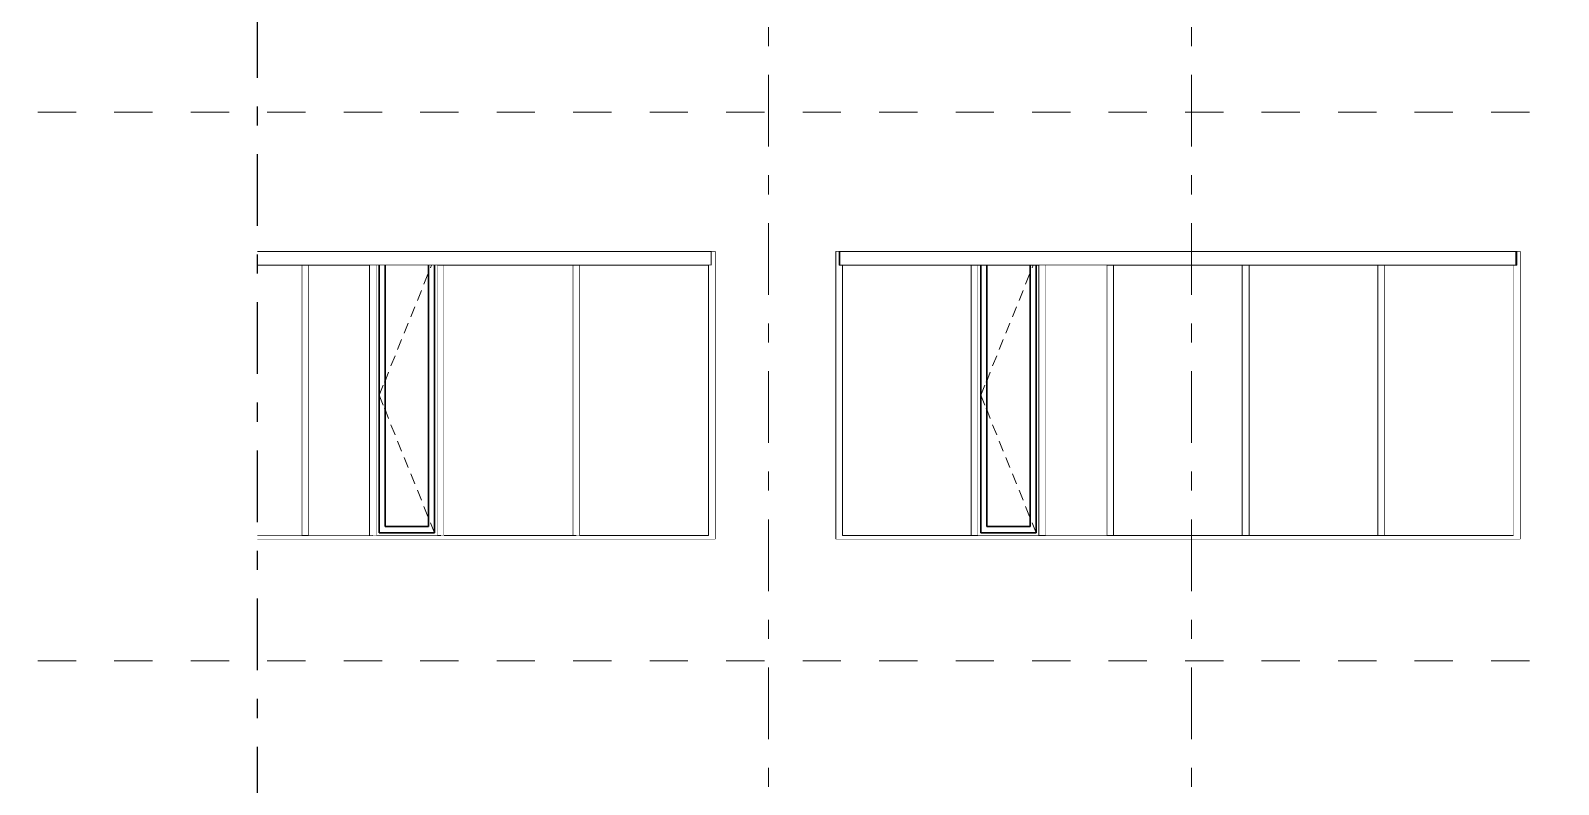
# Model space of a CAD drawing. Header units: millimetres. Extents: x -48147 to 1422273, y -494195 to 18123.
# Drawn here: x 1405204 to 1416479, y -486058 to -480493 of the extents above; entities that cross this region are included whole.
import ezdxf
from ezdxf.enums import TextEntityAlignment as Align

# ---------------------------------------------------------------- set-up
doc = ezdxf.new("R2010")
doc.units = ezdxf.units.MM
doc.header["$MEASUREMENT"] = 0
for name, pattern in [('Dashed', [2822.222233, 1411.111116, -1411.111116]), ('Double Dashed', [1093.611073, 529.166651, -211.666656, 141.111112, -211.666656]), ('Wipeout_Contour', [1000, 0, -1000])]:
    doc.linetypes.add(name, pattern=pattern)
for name, color, linetype, lineweight, true_color in [('0_Pen_No__105', 7, 'Continuous', 15, 0xa6a6a6), ('A-25-M_Wall_Ext_Pen_No__107', 7, 'Continuous', 15, 0xa6a6a6), ('New_A-15-MG_Structural_Grid_Phase_2_Pen_No__222', 7, 'Continuous', 13, 0x65af33), ('New_A-25-M_Curtain_Wall_Pen_No__23', 7, 'Continuous', 30, 0x2a2a2a), ('New_A-25-M_Curtain_Wall_Pen_No__43', 7, 'Continuous', 30, 0x444444)]:
    doc.layers.add(name, color=color, linetype=linetype, lineweight=lineweight, true_color=true_color)
for name, color, linetype in [('A-25-M_Wall_Ext', 7, 'Continuous'), ('A-95-P_Drawing', 7, 'Continuous'), ('New_A-15-MG_Structural_Grid_Phase_2', 7, 'Continuous'), ('New_A-20-M_Ceiling', 7, 'Continuous'), ('New_A-25-M_Curtain_Wall', 7, 'Continuous'), ('New_ArchiCAD Doors', 7, 'Continuous')]:
    doc.layers.add(name, color=color, linetype=linetype)
for name, color, linetype, lineweight in [('A-25-M_Wall_Ext_Pen_No__1', 7, 'Continuous', 13), ('A-25-M_Wall_Ext_Pen_No__87', 8, 'Continuous', 20), ('A-95-P_Drawing_Pen_No__194', 7, 'Continuous', 25), ('New_A-20-M_Ceiling_Pen_No__89', 8, 'Continuous', 20), ('New_A-25-M_Curtain_Wall_Pen_No__2', 8, 'Continuous', 15), ('New_A-25-M_Curtain_Wall_Pen_No__3', 7, 'Continuous', 18), ('New_A-25-M_Curtain_Wall_Pen_No__87', 8, 'Continuous', 20), ('New_ArchiCAD Doors_Pen_No__87', 8, 'Continuous', 20)]:
    doc.layers.add(name, color=color, linetype=linetype, lineweight=lineweight)
doc.styles.add('GENERATED_STYLE_2', font='')
doc.styles.get('GENERATED_STYLE_2').set_extended_font_data('Swis721 BT')
pattern_1 = [(60, (1383917.507, -489195.03), (-43.30127, 25), []), (120, (1383917.507, -489195.03), (43.30127, 25), [])]

# ---------------------------------------------------------------- blocks, each defined once
blk = doc.blocks.new('Section Elem_12_2', base_point=(1383918, -489195))
at = {"layer": 'New_ArchiCAD Doors_Pen_No__87', "linetype": 'Continuous'}
for p, q in [((1411146, -482125), (1411146, -484245)), ((1411171, -482125), (1411146, -482125)), ((1416196, -482125), (1416171, -482125)), ((1416196, -484245), (1416196, -482125)), ((1411146, -484245), (1416196, -484245))]:
    blk.add_line(p, q, dxfattribs=at)
blk = doc.blocks.new('Section Elem_13_2', base_point=(1383918, -489195))
at = {"layer": 'New_ArchiCAD Doors_Pen_No__87', "linetype": 'Continuous'}
for p, q in [((1410231, -482125), (1410256, -482125)), ((1410256, -482125), (1410256, -484245)), ((1410256, -484245), (1405332, -484245))]:
    blk.add_line(p, q, dxfattribs=at)
blk = doc.blocks.new('Section Elem_97_2', base_point=(1383918, -489195))
at = {"color": 254, "linetype": 'Wipeout_Contour', "lineweight": 0, "ltscale": 5953800.338215947}
blk.add_wipeout([(1407231, -484245), (1407731, -484245), (1407731, -484220), (1407231, -484220)], dxfattribs=at).dxf.layer = 'New_A-25-M_Curtain_Wall'
at = {"layer": 'New_A-25-M_Curtain_Wall_Pen_No__87', "linetype": 'Continuous'}
blk.add_line((1407731, -484220), (1407256, -484220), dxfattribs=at)
blk = doc.blocks.new('Section Elem_98_2', base_point=(1383918, -489195))
at = {"color": 254, "linetype": 'Wipeout_Contour', "lineweight": 0, "ltscale": 5979697.267206069}
blk.add_wipeout([(1414196, -484220), (1415146, -484220), (1415146, -482225), (1414196, -482225)], dxfattribs=at).dxf.layer = 'New_A-25-M_Curtain_Wall'
blk = doc.blocks.new('Section Elem_99_2', base_point=(1383918, -489195))
at = {"color": 254, "linetype": 'Wipeout_Contour', "lineweight": 0, "ltscale": 5968342.734409866}
blk.add_wipeout([(1412146, -482225), (1411196, -482225), (1411196, -484220), (1412146, -484220)], dxfattribs=at).dxf.layer = 'New_A-25-M_Curtain_Wall'
blk = doc.blocks.new('Section Elem_100_2', base_point=(1383918, -489195))
at = {"color": 254, "linetype": 'Wipeout_Contour', "lineweight": 0, "ltscale": 5975912.142669595}
blk.add_wipeout([(1413196, -484220), (1414146, -484220), (1414146, -482225), (1413196, -482225)], dxfattribs=at).dxf.layer = 'New_A-25-M_Curtain_Wall'
blk = doc.blocks.new('Section Elem_101_2', base_point=(1383918, -489195))
at = {"color": 254, "linetype": 'Wipeout_Contour', "lineweight": 0, "ltscale": 5981003.198814439}
blk.add_wipeout([(1414171, -484220), (1414171, -484245), (1415171, -484245), (1415171, -484220)], dxfattribs=at).dxf.layer = 'New_A-25-M_Curtain_Wall'
at = {"layer": 'New_A-25-M_Curtain_Wall_Pen_No__87', "linetype": 'Continuous'}
blk.add_line((1415146, -484220), (1414196, -484220), dxfattribs=at)
blk = doc.blocks.new('Section Elem_102_2', base_point=(1383918, -489195))
at = {"color": 254, "linetype": 'Wipeout_Contour', "lineweight": 0, "ltscale": 11970053.43402442}
blk.add_wipeout([(1416166, -482225), (1416146, -482225), (1416146, -484220), (1416171, -484245), (1416196, -484245), (1416196, -482125), (1416171, -482125), (1416171, -482225)], dxfattribs=at).dxf.layer = 'New_A-25-M_Curtain_Wall'
at = {"layer": 'New_A-25-M_Curtain_Wall_Pen_No__87', "linetype": 'Continuous'}
blk.add_line((1416146, -484220), (1416146, -482225), dxfattribs=at)
blk = doc.blocks.new('Section Elem_103_2', base_point=(1383918, -489195))
at = {"color": 254, "linetype": 'Wipeout_Contour', "lineweight": 0, "ltscale": 5970234.949461745}
blk.add_wipeout([(1412146, -484220), (1412196, -484220), (1412196, -482225), (1412146, -482225)], dxfattribs=at).dxf.layer = 'New_A-25-M_Curtain_Wall'
at = {"layer": 'New_A-25-M_Curtain_Wall_Pen_No__87', "linetype": 'Continuous'}
for p, q in [((1412146, -484220), (1412146, -482225)), ((1412196, -484220), (1412196, -482225))]:
    blk.add_line(p, q, dxfattribs=at)
blk = doc.blocks.new('Section Elem_104_2', base_point=(1383918, -489195))
at = {"color": 254, "linetype": 'Wipeout_Contour', "lineweight": 0, "ltscale": 5972488.898901731}
blk.add_wipeout([(1412171, -484220), (1412171, -484245), (1412671, -484245), (1412671, -484220)], dxfattribs=at).dxf.layer = 'New_A-25-M_Curtain_Wall'
at = {"layer": 'New_A-25-M_Curtain_Wall_Pen_No__87', "linetype": 'Continuous'}
blk.add_line((1412646, -484220), (1412171, -484220), dxfattribs=at)
blk = doc.blocks.new('Section Elem_105_2', base_point=(1383918, -489195))
at = {"color": 254, "linetype": 'Wipeout_Contour', "lineweight": 0, "ltscale": 5974019.653769682}
blk.add_wipeout([(1413146, -484220), (1413196, -484220), (1413196, -482225), (1413146, -482225)], dxfattribs=at).dxf.layer = 'New_A-25-M_Curtain_Wall'
at = {"layer": 'New_A-25-M_Curtain_Wall_Pen_No__87', "linetype": 'Continuous'}
for p, q in [((1413146, -484220), (1413146, -482225)), ((1413196, -484220), (1413196, -482225))]:
    blk.add_line(p, q, dxfattribs=at)
blk = doc.blocks.new('Section Elem_106_2', base_point=(1383918, -489195))
at = {"color": 254, "linetype": 'Wipeout_Contour', "lineweight": 0, "ltscale": 5977804.638309361}
blk.add_wipeout([(1414146, -484220), (1414196, -484220), (1414196, -482225), (1414146, -482225)], dxfattribs=at).dxf.layer = 'New_A-25-M_Curtain_Wall'
at = {"layer": 'New_A-25-M_Curtain_Wall_Pen_No__87', "linetype": 'Continuous'}
for p, q in [((1414146, -484220), (1414146, -482225)), ((1414196, -484220), (1414196, -482225)), ((1414196, -484220), (1414171, -484220))]:
    blk.add_line(p, q, dxfattribs=at)
blk = doc.blocks.new('Section Elem_107_2', base_point=(1383918, -489195))
at = {"color": 254, "linetype": 'Wipeout_Contour', "lineweight": 0, "ltscale": 11932210.66969835}
blk.add_wipeout([(1411171, -482125), (1411146, -482125), (1411146, -484245), (1411171, -484245), (1411196, -484220), (1411196, -482225), (1411176, -482225), (1411171, -482225)], dxfattribs=at).dxf.layer = 'New_A-25-M_Curtain_Wall'
at = {"layer": 'New_A-25-M_Curtain_Wall_Pen_No__87', "linetype": 'Continuous'}
for p, q in [((1411146, -484245), (1411146, -482125)), ((1411196, -484220), (1411196, -482225))]:
    blk.add_line(p, q, dxfattribs=at)
blk = doc.blocks.new('Section Elem_108_2', base_point=(1383918, -489195))
at = {"color": 254, "linetype": 'Wipeout_Contour', "lineweight": 0, "ltscale": 5981589.903115245}
blk.add_wipeout([(1415146, -484220), (1415196, -484220), (1415196, -482225), (1415146, -482225)], dxfattribs=at).dxf.layer = 'New_A-25-M_Curtain_Wall'
at = {"layer": 'New_A-25-M_Curtain_Wall_Pen_No__87', "linetype": 'Continuous'}
for p, q in [((1415146, -484220), (1415146, -482225)), ((1415196, -484220), (1415196, -482225)), ((1415171, -484220), (1415146, -484220))]:
    blk.add_line(p, q, dxfattribs=at)
blk = doc.blocks.new('Section Elem_109_2', base_point=(1383918, -489195))
at = {"color": 254, "linetype": 'Wipeout_Contour', "lineweight": 0, "ltscale": 5977218.9014852}
blk.add_wipeout([(1413171, -484220), (1413171, -484245), (1414171, -484245), (1414171, -484220)], dxfattribs=at).dxf.layer = 'New_A-25-M_Curtain_Wall'
at = {"layer": 'New_A-25-M_Curtain_Wall_Pen_No__87', "linetype": 'Continuous'}
blk.add_line((1414171, -484220), (1413171, -484220), dxfattribs=at)
blk = doc.blocks.new('Section Elem_110_2', base_point=(1383918, -489195))
at = {"color": 254, "linetype": 'Wipeout_Contour', "lineweight": 0, "ltscale": 5951542.630632914}
blk.add_wipeout([(1407206, -484220), (1407256, -484220), (1407256, -482225), (1407206, -482225)], dxfattribs=at).dxf.layer = 'New_A-25-M_Curtain_Wall'
at = {"layer": 'New_A-25-M_Curtain_Wall_Pen_No__87', "linetype": 'Continuous'}
for p, q in [((1407206, -484220), (1407206, -482225)), ((1407256, -484220), (1407256, -482225)), ((1407256, -484220), (1407231, -484220))]:
    blk.add_line(p, q, dxfattribs=at)
blk = doc.blocks.new('Section Elem_111_2', base_point=(1383918, -489195))
at = {"color": 254, "linetype": 'Wipeout_Contour', "lineweight": 0, "ltscale": 5947759.602654763}
blk.add_wipeout([(1406206, -484220), (1406256, -484220), (1406256, -482225), (1406206, -482225)], dxfattribs=at).dxf.layer = 'New_A-25-M_Curtain_Wall'
at = {"layer": 'New_A-25-M_Curtain_Wall_Pen_No__87', "linetype": 'Continuous'}
for p, q in [((1406206, -484220), (1406206, -482225)), ((1406256, -484220), (1406256, -482225)), ((1406256, -484220), (1406231, -484220))]:
    blk.add_line(p, q, dxfattribs=at)
blk = doc.blocks.new('Section Elem_112_2', base_point=(1383918, -489195))
at = {"color": 254, "linetype": 'Wipeout_Contour', "lineweight": 0, "ltscale": 5952488.438992241}
blk.add_wipeout([(1407706, -482225), (1407256, -482225), (1407256, -484220), (1407706, -484220)], dxfattribs=at).dxf.layer = 'New_A-25-M_Curtain_Wall'
blk = doc.blocks.new('Section Elem_113_2', base_point=(1383918, -489195))
at = {"color": 254, "linetype": 'Wipeout_Contour', "lineweight": 0, "ltscale": 5955325.941890861}
blk.add_wipeout([(1408206, -484220), (1408256, -484220), (1408256, -482225), (1408206, -482225)], dxfattribs=at).dxf.layer = 'New_A-25-M_Curtain_Wall'
at = {"layer": 'New_A-25-M_Curtain_Wall_Pen_No__87', "linetype": 'Continuous'}
for p, q in [((1408206, -484220), (1408206, -482225)), ((1408256, -484220), (1408256, -482225)), ((1408256, -484220), (1408231, -484220))]:
    blk.add_line(p, q, dxfattribs=at)
blk = doc.blocks.new('Section Elem_114_2', base_point=(1383918, -489195))
at = {"color": 254, "linetype": 'Wipeout_Contour', "lineweight": 0, "ltscale": 5983482.671406139}
blk.add_wipeout([(1415196, -482225), (1415196, -484220), (1416146, -484220), (1416146, -482225)], dxfattribs=at).dxf.layer = 'New_A-25-M_Curtain_Wall'
blk = doc.blocks.new('Section Elem_115_2', base_point=(1383918, -489195))
at = {"color": 254, "linetype": 'Wipeout_Contour', "lineweight": 0, "ltscale": 5959109.536169808}
blk.add_wipeout([(1409206, -484220), (1409256, -484220), (1409256, -482225), (1409206, -482225)], dxfattribs=at).dxf.layer = 'New_A-25-M_Curtain_Wall'
at = {"layer": 'New_A-25-M_Curtain_Wall_Pen_No__87', "linetype": 'Continuous'}
for p, q in [((1409206, -484220), (1409206, -482225)), ((1409256, -484220), (1409256, -482225)), ((1409256, -484220), (1409231, -484220))]:
    blk.add_line(p, q, dxfattribs=at)
blk = doc.blocks.new('Section Elem_116_2', base_point=(1383918, -489195))
at = {"color": 254, "linetype": 'Wipeout_Contour', "lineweight": 0, "ltscale": 5946428.068717008}
blk.add_wipeout([(1405332, -484245), (1405731, -484245), (1405731, -484220), (1405332, -484220)], dxfattribs=at).dxf.layer = 'New_A-25-M_Curtain_Wall'
at = {"layer": 'New_A-25-M_Curtain_Wall_Pen_No__87', "linetype": 'Continuous'}
blk.add_line((1405731, -484220), (1405332, -484220), dxfattribs=at)
blk = doc.blocks.new('Section Elem_117_2', base_point=(1383918, -489195))
at = {"color": 254, "linetype": 'Wipeout_Contour', "lineweight": 0, "ltscale": 5945067.260246829}
blk.add_wipeout([(1405706, -482225), (1405332, -482225), (1405332, -484220), (1405706, -484220)], dxfattribs=at).dxf.layer = 'New_A-25-M_Curtain_Wall'
blk = doc.blocks.new('Section Elem_118_2', base_point=(1383918, -489195))
at = {"color": 254, "linetype": 'Wipeout_Contour', "lineweight": 0, "ltscale": 5957217.735729491}
blk.add_wipeout([(1408256, -484220), (1409206, -484220), (1409206, -482225), (1408256, -482225)], dxfattribs=at).dxf.layer = 'New_A-25-M_Curtain_Wall'
blk = doc.blocks.new('Section Elem_119_2', base_point=(1383918, -489195))
at = {"color": 254, "linetype": 'Wipeout_Contour', "lineweight": 0, "ltscale": 5950963.640295016}
blk.add_wipeout([(1406231, -484245), (1407231, -484245), (1407231, -484220), (1406231, -484220)], dxfattribs=at).dxf.layer = 'New_A-25-M_Curtain_Wall'
at = {"layer": 'New_A-25-M_Curtain_Wall_Pen_No__87', "linetype": 'Continuous'}
blk.add_line((1407231, -484220), (1406256, -484220), dxfattribs=at)
blk = doc.blocks.new('Section Elem_120_2', base_point=(1383918, -489195))
at = {"color": 254, "linetype": 'Wipeout_Contour', "lineweight": 0, "ltscale": 5949651.113293534}
blk.add_wipeout([(1406256, -484220), (1407206, -484220), (1407206, -482225), (1406256, -482225)], dxfattribs=at).dxf.layer = 'New_A-25-M_Curtain_Wall'
blk = doc.blocks.new('Section Elem_121_2', base_point=(1383918, -489195))
at = {"color": 254, "linetype": 'Wipeout_Contour', "lineweight": 0, "ltscale": 5971988.313604167}
blk.add_wipeout([(1412626, -484200), (1412646, -484220), (1412646, -482225), (1412626, -482225)], dxfattribs=at).dxf.layer = 'New_A-25-M_Curtain_Wall'
at = {"color": 254, "linetype": 'Wipeout_Contour', "lineweight": 0, "ltscale": 5972459.709063062}
blk.add_wipeout([(1412196, -484220), (1412646, -484220), (1412626, -484200), (1412216, -484200)], dxfattribs=at).dxf.layer = 'New_A-25-M_Curtain_Wall'
at = {"color": 254, "linetype": 'Wipeout_Contour', "lineweight": 0, "ltscale": 5970360.91929745}
blk.add_wipeout([(1412196, -484220), (1412216, -484200), (1412216, -482225), (1412196, -482225)], dxfattribs=at).dxf.layer = 'New_A-25-M_Curtain_Wall'
at = {"color": 254, "linetype": 'Wipeout_Contour', "lineweight": 0, "ltscale": 5971844.231013286}
blk.add_wipeout([(1412581, -484155), (1412626, -484200), (1412626, -482225), (1412581, -482225)], dxfattribs=at).dxf.layer = 'New_A-25-M_Curtain_Wall'
at = {"color": 254, "linetype": 'Wipeout_Contour', "lineweight": 0, "ltscale": 5970462.833584903}
blk.add_wipeout([(1412216, -484200), (1412261, -484155), (1412261, -482225), (1412216, -482225)], dxfattribs=at).dxf.layer = 'New_A-25-M_Curtain_Wall'
at = {"color": 254, "linetype": 'Wipeout_Contour', "lineweight": 0, "ltscale": 5972417.550664842}
blk.add_wipeout([(1412216, -484200), (1412626, -484200), (1412581, -484155), (1412261, -484155)], dxfattribs=at).dxf.layer = 'New_A-25-M_Curtain_Wall'
at = {"color": 254, "linetype": 'Wipeout_Contour', "lineweight": 0, "ltscale": 5971138.946147346}
blk.add_wipeout([(1412261, -484155), (1412581, -484155), (1412581, -482225), (1412261, -482225)], dxfattribs=at).dxf.layer = 'New_A-25-M_Curtain_Wall'
at = {"layer": 'New_A-25-M_Curtain_Wall_Pen_No__23', "linetype": 'Continuous'}
for p, q in [((1412216, -484200), (1412216, -482225)), ((1412261, -482225), (1412261, -484155)), ((1412581, -484155), (1412581, -482225)), ((1412626, -482225), (1412626, -484200)), ((1412626, -484200), (1412216, -484200)), ((1412261, -484155), (1412581, -484155))]:
    blk.add_line(p, q, dxfattribs=at)
at = {"layer": 'New_A-25-M_Curtain_Wall_Pen_No__3', "linetype": 'Continuous'}
for p, q in [((1412604, -482225), (1412596, -482244)), ((1412577, -482291), (1412547, -482365)), ((1412529, -482411), (1412499, -482485)), ((1412480, -482532), (1412450, -482606)), ((1412431, -482652), (1412401, -482726)), ((1412382, -482773), (1412352, -482847)), ((1412334, -482893), (1412304, -482967)), ((1412285, -483014), (1412255, -483088)), ((1412246, -483111), (1412216, -483185)), ((1412246, -483259), (1412216, -483185)), ((1412285, -483356), (1412255, -483282)), ((1412334, -483477), (1412304, -483403)), ((1412382, -483597), (1412352, -483523)), ((1412431, -483718), (1412401, -483644)), ((1412480, -483838), (1412450, -483764)), ((1412529, -483959), (1412499, -483885)), ((1412577, -484079), (1412547, -484005)), ((1412626, -484200), (1412596, -484126))]:
    blk.add_line(p, q, dxfattribs=at)
blk = doc.blocks.new('Section Elem_133_2', base_point=(1383918, -489195))
at = {"color": 254, "linetype": 'Wipeout_Contour', "lineweight": 0, "ltscale": 5961001.471316055}
blk.add_wipeout([(1409256, -484220), (1410206, -484220), (1410206, -482225), (1409256, -482225)], dxfattribs=at).dxf.layer = 'New_A-25-M_Curtain_Wall'
blk = doc.blocks.new('Section Elem_134_2', base_point=(1383918, -489195))
at = {"color": 254, "linetype": 'Wipeout_Contour', "lineweight": 0, "ltscale": 5962287.877589097}
blk.add_wipeout([(1409231, -484245), (1410231, -484245), (1410206, -484220), (1409231, -484220)], dxfattribs=at).dxf.layer = 'New_A-25-M_Curtain_Wall'
at = {"layer": 'New_A-25-M_Curtain_Wall_Pen_No__87', "linetype": 'Continuous'}
blk.add_line((1410206, -484220), (1409256, -484220), dxfattribs=at)
blk = doc.blocks.new('Section Elem_149_2', base_point=(1383918, -489195))
at = {"color": 254, "linetype": 'Wipeout_Contour', "lineweight": 0, "ltscale": 5958528.595536734}
blk.add_wipeout([(1408231, -484245), (1409231, -484245), (1409231, -484220), (1408231, -484220)], dxfattribs=at).dxf.layer = 'New_A-25-M_Curtain_Wall'
at = {"layer": 'New_A-25-M_Curtain_Wall_Pen_No__87', "linetype": 'Continuous'}
blk.add_line((1409231, -484220), (1408256, -484220), dxfattribs=at)
blk = doc.blocks.new('Section Elem_150_2', base_point=(1383918, -489195))
at = {"color": 254, "linetype": 'Wipeout_Contour', "lineweight": 0, "ltscale": 5984764.145301433}
blk.add_wipeout([(1415171, -484220), (1415171, -484245), (1416171, -484245), (1416146, -484220)], dxfattribs=at).dxf.layer = 'New_A-25-M_Curtain_Wall'
at = {"layer": 'New_A-25-M_Curtain_Wall_Pen_No__87', "linetype": 'Continuous'}
blk.add_line((1416146, -484220), (1415171, -484220), dxfattribs=at)
blk = doc.blocks.new('Section Elem_151_2', base_point=(1383918, -489195))
at = {"color": 254, "linetype": 'Wipeout_Contour', "lineweight": 0, "ltscale": 5965102.722372279}
blk.add_wipeout([(1411176, -482225), (1411176, -482125), (1411171, -482125), (1411171, -482225)], dxfattribs=at).dxf.layer = 'New_A-25-M_Curtain_Wall'
at = {"color": 254, "linetype": 'Wipeout_Contour', "lineweight": 0, "ltscale": 5984013.005226262}
blk.add_wipeout([(1416171, -482225), (1416171, -482125), (1416166, -482125), (1416166, -482225)], dxfattribs=at).dxf.layer = 'New_A-25-M_Curtain_Wall'
at = {"color": 254, "linetype": 'Wipeout_Contour', "lineweight": 0, "ltscale": 5974557.863076463}
blk.add_wipeout([(1411176, -482225), (1416166, -482225), (1416166, -482125), (1411176, -482125)], dxfattribs=at).dxf.layer = 'New_A-25-M_Curtain_Wall'
at = {"layer": 'New_A-25-M_Curtain_Wall_Pen_No__2', "linetype": 'Continuous'}
for p, q in [((1411171, -482225), (1411171, -482125)), ((1411176, -482125), (1411171, -482125)), ((1411176, -482225), (1411171, -482225)), ((1411176, -482125), (1416166, -482125)), ((1411176, -482125), (1411176, -482225)), ((1411176, -482225), (1416166, -482225)), ((1416166, -482225), (1416166, -482125)), ((1416171, -482125), (1416166, -482125)), ((1416171, -482225), (1416166, -482225)), ((1416171, -482225), (1416171, -482125))]:
    blk.add_line(p, q, dxfattribs=at)
blk = doc.blocks.new('Section Elem_169_2', base_point=(1383918, -489195))
at = {"color": 254, "linetype": 'Wipeout_Contour', "lineweight": 0, "ltscale": 5961526.33367294}
blk.add_wipeout([(1410231, -482225), (1410231, -482125), (1410226, -482125), (1410226, -482225)], dxfattribs=at).dxf.layer = 'New_A-25-M_Curtain_Wall'
at = {"color": 254, "linetype": 'Wipeout_Contour', "lineweight": 0, "ltscale": 5952257.72850907}
blk.add_wipeout([(1405332, -482225), (1410226, -482225), (1410226, -482125), (1405332, -482125)], dxfattribs=at).dxf.layer = 'New_A-25-M_Curtain_Wall'
at = {"layer": 'New_A-25-M_Curtain_Wall_Pen_No__2', "linetype": 'Continuous'}
for p, q in [((1405332, -482125), (1410226, -482125)), ((1405332, -482225), (1410226, -482225)), ((1410226, -482225), (1410226, -482125)), ((1410231, -482125), (1410226, -482125)), ((1410231, -482225), (1410226, -482225)), ((1410231, -482225), (1410231, -482125))]:
    blk.add_line(p, q, dxfattribs=at)
blk = doc.blocks.new('Section Elem_170_2', base_point=(1383918, -489195))
at = {"color": 254, "linetype": 'Wipeout_Contour', "lineweight": 0, "ltscale": 11925086.7049831}
blk.add_wipeout([(1410226, -482225), (1410206, -482225), (1410206, -484220), (1410231, -484245), (1410256, -484245), (1410256, -482125), (1410231, -482125), (1410231, -482225)], dxfattribs=at).dxf.layer = 'New_A-25-M_Curtain_Wall'
at = {"layer": 'New_A-25-M_Curtain_Wall_Pen_No__87', "linetype": 'Continuous'}
blk.add_line((1410206, -484220), (1410206, -482225), dxfattribs=at)
blk = doc.blocks.new('Section Elem_171_2', base_point=(1383918, -489195))
at = {"color": 254, "linetype": 'Wipeout_Contour', "lineweight": 0, "ltscale": 5945868.19545152}
blk.add_wipeout([(1405706, -484220), (1405756, -484220), (1405756, -482225), (1405706, -482225)], dxfattribs=at).dxf.layer = 'New_A-25-M_Curtain_Wall'
at = {"layer": 'New_A-25-M_Curtain_Wall_Pen_No__87', "linetype": 'Continuous'}
for p, q in [((1405706, -484220), (1405706, -482225)), ((1405756, -484220), (1405756, -482225)), ((1405756, -484220), (1405731, -484220))]:
    blk.add_line(p, q, dxfattribs=at)
blk = doc.blocks.new('Section Elem_172_2', base_point=(1383918, -489195))
at = {"color": 254, "linetype": 'Wipeout_Contour', "lineweight": 0, "ltscale": 5948127.04848761}
blk.add_wipeout([(1405731, -484245), (1406231, -484245), (1406231, -484220), (1405731, -484220)], dxfattribs=at).dxf.layer = 'New_A-25-M_Curtain_Wall'
at = {"layer": 'New_A-25-M_Curtain_Wall_Pen_No__87', "linetype": 'Continuous'}
blk.add_line((1406231, -484220), (1405756, -484220), dxfattribs=at)
blk = doc.blocks.new('Section Elem_173_2', base_point=(1383918, -489195))
at = {"color": 254, "linetype": 'Wipeout_Contour', "lineweight": 0, "ltscale": 5947620.675617698}
blk.add_wipeout([(1406186, -484200), (1406206, -484220), (1406206, -482225), (1406186, -482225)], dxfattribs=at).dxf.layer = 'New_A-25-M_Curtain_Wall'
at = {"color": 254, "linetype": 'Wipeout_Contour', "lineweight": 0, "ltscale": 5948097.730796954}
blk.add_wipeout([(1405756, -484220), (1406206, -484220), (1406186, -484200), (1405776, -484200)], dxfattribs=at).dxf.layer = 'New_A-25-M_Curtain_Wall'
at = {"color": 254, "linetype": 'Wipeout_Contour', "lineweight": 0, "ltscale": 5945994.068401546}
blk.add_wipeout([(1405756, -484220), (1405776, -484200), (1405776, -482225), (1405756, -482225)], dxfattribs=at).dxf.layer = 'New_A-25-M_Curtain_Wall'
at = {"color": 254, "linetype": 'Wipeout_Contour', "lineweight": 0, "ltscale": 5947476.567487607}
blk.add_wipeout([(1406141, -484155), (1406186, -484200), (1406186, -482225), (1406141, -482225)], dxfattribs=at).dxf.layer = 'New_A-25-M_Curtain_Wall'
at = {"color": 254, "linetype": 'Wipeout_Contour', "lineweight": 0, "ltscale": 5946095.834065174}
blk.add_wipeout([(1405776, -484200), (1405821, -484155), (1405821, -482225), (1405776, -482225)], dxfattribs=at).dxf.layer = 'New_A-25-M_Curtain_Wall'
at = {"color": 254, "linetype": 'Wipeout_Contour', "lineweight": 0, "ltscale": 5948055.3985611}
blk.add_wipeout([(1405776, -484200), (1406186, -484200), (1406141, -484155), (1405821, -484155)], dxfattribs=at).dxf.layer = 'New_A-25-M_Curtain_Wall'
at = {"color": 254, "linetype": 'Wipeout_Contour', "lineweight": 0, "ltscale": 5946771.551544867}
blk.add_wipeout([(1405821, -482225), (1405821, -484155), (1406141, -484155), (1406141, -482225)], dxfattribs=at).dxf.layer = 'New_A-25-M_Curtain_Wall'
at = {"layer": 'New_A-25-M_Curtain_Wall_Pen_No__3', "linetype": 'Continuous'}
for p, q in [((1406164, -482225), (1406156, -482244)), ((1406137, -482291), (1406107, -482365)), ((1406089, -482411), (1406059, -482485)), ((1406040, -482532), (1406010, -482606)), ((1405991, -482652), (1405961, -482726)), ((1405942, -482773), (1405912, -482847)), ((1405894, -482893), (1405864, -482967)), ((1405845, -483014), (1405815, -483088)), ((1405806, -483111), (1405776, -483185)), ((1405806, -483259), (1405776, -483185)), ((1405845, -483356), (1405815, -483282)), ((1405894, -483477), (1405864, -483403)), ((1405942, -483597), (1405912, -483523)), ((1405991, -483718), (1405961, -483644)), ((1406040, -483838), (1406010, -483764)), ((1406089, -483959), (1406059, -483885)), ((1406137, -484079), (1406107, -484005)), ((1406186, -484200), (1406156, -484126))]:
    blk.add_line(p, q, dxfattribs=at)
at = {"layer": 'New_A-25-M_Curtain_Wall_Pen_No__43', "linetype": 'Continuous'}
for p, q in [((1405776, -484200), (1405776, -482225)), ((1405821, -482225), (1405821, -484155)), ((1406141, -484155), (1406141, -482225)), ((1406186, -482225), (1406186, -484200)), ((1406186, -484200), (1405776, -484200)), ((1405821, -484155), (1406141, -484155))]:
    blk.add_line(p, q, dxfattribs=at)
blk = doc.blocks.new('Section Elem_174_2', base_point=(1383918, -489195))
at = {"color": 254, "linetype": 'Wipeout_Contour', "lineweight": 0, "ltscale": 5953434.25070988}
blk.add_wipeout([(1407706, -484220), (1407756, -484220), (1407756, -482225), (1407706, -482225)], dxfattribs=at).dxf.layer = 'New_A-25-M_Curtain_Wall'
at = {"layer": 'New_A-25-M_Curtain_Wall_Pen_No__87', "linetype": 'Continuous'}
for p, q in [((1407706, -484220), (1407706, -482225)), ((1407756, -484220), (1407756, -482225)), ((1407756, -484220), (1407731, -484220))]:
    blk.add_line(p, q, dxfattribs=at)
blk = doc.blocks.new('Section Elem_175_2', base_point=(1383918, -489195))
at = {"color": 254, "linetype": 'Wipeout_Contour', "lineweight": 0, "ltscale": 5955691.577094156}
blk.add_wipeout([(1407731, -484245), (1408231, -484245), (1408231, -484220), (1407731, -484220)], dxfattribs=at).dxf.layer = 'New_A-25-M_Curtain_Wall'
at = {"layer": 'New_A-25-M_Curtain_Wall_Pen_No__87', "linetype": 'Continuous'}
blk.add_line((1408231, -484220), (1407756, -484220), dxfattribs=at)
blk = doc.blocks.new('Section Elem_176_2', base_point=(1383918, -489195))
at = {"color": 254, "linetype": 'Wipeout_Contour', "lineweight": 0, "ltscale": 5955187.003276367}
blk.add_wipeout([(1408186, -484200), (1408206, -484220), (1408206, -482225), (1408186, -482225)], dxfattribs=at).dxf.layer = 'New_A-25-M_Curtain_Wall'
at = {"color": 254, "linetype": 'Wipeout_Contour', "lineweight": 0, "ltscale": 5955662.296710026}
blk.add_wipeout([(1407756, -484220), (1408206, -484220), (1408186, -484200), (1407776, -484200)], dxfattribs=at).dxf.layer = 'New_A-25-M_Curtain_Wall'
at = {"color": 254, "linetype": 'Wipeout_Contour', "lineweight": 0, "ltscale": 5953560.151846382}
blk.add_wipeout([(1407756, -484220), (1407776, -484200), (1407776, -482225), (1407756, -482225)], dxfattribs=at).dxf.layer = 'New_A-25-M_Curtain_Wall'
at = {"color": 254, "linetype": 'Wipeout_Contour', "lineweight": 0, "ltscale": 5955042.903455012}
blk.add_wipeout([(1408141, -484155), (1408186, -484200), (1408186, -482225), (1408141, -482225)], dxfattribs=at).dxf.layer = 'New_A-25-M_Curtain_Wall'
at = {"color": 254, "linetype": 'Wipeout_Contour', "lineweight": 0, "ltscale": 5953661.96294852}
blk.add_wipeout([(1407776, -484200), (1407821, -484155), (1407821, -482225), (1407776, -482225)], dxfattribs=at).dxf.layer = 'New_A-25-M_Curtain_Wall'
at = {"color": 254, "linetype": 'Wipeout_Contour', "lineweight": 0, "ltscale": 5955620.018245762}
blk.add_wipeout([(1407776, -484200), (1408186, -484200), (1408141, -484155), (1407821, -484155)], dxfattribs=at).dxf.layer = 'New_A-25-M_Curtain_Wall'
at = {"color": 254, "linetype": 'Wipeout_Contour', "lineweight": 0, "ltscale": 5954337.802611701}
blk.add_wipeout([(1407821, -482225), (1407821, -484155), (1408141, -484155), (1408141, -482225)], dxfattribs=at).dxf.layer = 'New_A-25-M_Curtain_Wall'
at = {"layer": 'New_A-25-M_Curtain_Wall_Pen_No__3', "linetype": 'Continuous'}
for p, q in [((1408164, -482225), (1408156, -482244)), ((1408137, -482291), (1408107, -482365)), ((1408089, -482411), (1408059, -482485)), ((1408040, -482532), (1408010, -482606)), ((1407991, -482652), (1407961, -482726)), ((1407942, -482773), (1407912, -482847)), ((1407894, -482893), (1407864, -482967)), ((1407845, -483014), (1407815, -483088)), ((1407806, -483111), (1407776, -483185)), ((1407806, -483259), (1407776, -483185)), ((1407845, -483356), (1407815, -483282)), ((1407894, -483477), (1407864, -483403)), ((1407942, -483597), (1407912, -483523)), ((1407991, -483718), (1407961, -483644)), ((1408040, -483838), (1408010, -483764)), ((1408089, -483959), (1408059, -483885)), ((1408137, -484079), (1408107, -484005)), ((1408186, -484200), (1408156, -484126))]:
    blk.add_line(p, q, dxfattribs=at)
at = {"layer": 'New_A-25-M_Curtain_Wall_Pen_No__43', "linetype": 'Continuous'}
for p, q in [((1407776, -484200), (1407776, -482225)), ((1407821, -482225), (1407821, -484155)), ((1408141, -484155), (1408141, -482225)), ((1408186, -482225), (1408186, -484200)), ((1408186, -484200), (1407776, -484200)), ((1407821, -484155), (1408141, -484155))]:
    blk.add_line(p, q, dxfattribs=at)
blk = doc.blocks.new('Section Elem_177_2', base_point=(1383918, -489195))
at = {"color": 254, "linetype": 'Wipeout_Contour', "lineweight": 0, "ltscale": 5969674.773552139}
blk.add_wipeout([(1411196, -484220), (1411171, -484245), (1412171, -484245), (1412171, -484220)], dxfattribs=at).dxf.layer = 'New_A-25-M_Curtain_Wall'
at = {"layer": 'New_A-25-M_Curtain_Wall_Pen_No__87', "linetype": 'Continuous'}
blk.add_line((1412171, -484220), (1411196, -484220), dxfattribs=at)
blk = doc.blocks.new('Section Elem_261_2', base_point=(1383918, -489195))
at = {"color": 254, "linetype": 'Wipeout_Contour', "lineweight": 0, "ltscale": 5972127.266465484}
blk.add_wipeout([(1412646, -484220), (1412696, -484220), (1412696, -482225), (1412646, -482225)], dxfattribs=at).dxf.layer = 'New_A-25-M_Curtain_Wall'
at = {"layer": 'New_A-25-M_Curtain_Wall_Pen_No__87', "linetype": 'Continuous'}
for p, q in [((1412646, -482225), (1412646, -484220)), ((1412696, -482225), (1412696, -484220)), ((1412646, -484220), (1412671, -484220))]:
    blk.add_line(p, q, dxfattribs=at)
blk = doc.blocks.new('Section Elem_262_2', base_point=(1383918, -489195))
at = {"color": 254, "linetype": 'Wipeout_Contour', "lineweight": 0, "ltscale": 5974380.836679541}
blk.add_wipeout([(1412671, -484220), (1412671, -484245), (1413171, -484245), (1413171, -484220)], dxfattribs=at).dxf.layer = 'New_A-25-M_Curtain_Wall'
at = {"layer": 'New_A-25-M_Curtain_Wall_Pen_No__87', "linetype": 'Continuous'}
blk.add_line((1413171, -484220), (1412671, -484220), dxfattribs=at)
blk = doc.blocks.new('Section Elem_263_2', base_point=(1383918, -489195))
at = {"color": 254, "linetype": 'Wipeout_Contour', "lineweight": 0, "ltscale": 5973073.458420107}
blk.add_wipeout([(1412696, -484220), (1413146, -484220), (1413146, -482225), (1412696, -482225)], dxfattribs=at).dxf.layer = 'New_A-25-M_Curtain_Wall'
blk = doc.blocks.new('Section Elem_484_2', base_point=(1383918, -489195))
at = {"layer": 'New_A-20-M_Ceiling_Pen_No__89', "linetype": 'Continuous'}
blk.add_line((1411146, -482145), (1411146, -482145), dxfattribs=at)
blk = doc.blocks.new('Section Elem_891_2', base_point=(1383918, -489195))
at = {"color": 254, "linetype": 'Wipeout_Contour', "lineweight": 0, "ltscale": 7424712.19270242}
blk.add_wipeout([(1405322, -475120), (1405322, -486494), (1405332, -486494), (1405332, -475120), (1405324, -475121)], dxfattribs=at).dxf.layer = 'A-25-M_Wall_Ext'
at = {"color": 254, "linetype": 'Wipeout_Contour', "lineweight": 0, "ltscale": 5941006.874934029}
blk.add_wipeout([(1405257, -475121), (1405257, -486494), (1405272, -486494), (1405272, -475121)], dxfattribs=at).dxf.layer = 'A-25-M_Wall_Ext'
at = {"color": 254, "linetype": 'Wipeout_Contour', "lineweight": 0, "ltscale": 11873686.54710001}
blk.add_wipeout([(1405104, -475058), (1405202, -475058), (1405202, -475078), (1405104, -475078), (1405104, -486494), (1405205, -486494), (1405205, -475030), (1405104, -475030)], dxfattribs=at).dxf.layer = 'A-25-M_Wall_Ext'
at = {"color": 254, "linetype": 'Wipeout_Contour', "lineweight": 0, "ltscale": 7424514.007274359}
blk.add_wipeout([(1405272, -475121), (1405272, -486494), (1405302, -486494), (1405302, -475121), (1405275, -475121)], dxfattribs=at).dxf.layer = 'A-25-M_Wall_Ext'
at = {"layer": 'A-25-M_Wall_Ext_Pen_No__107', "linetype": 'Continuous'}
h = blk.add_hatch(dxfattribs=at)
h.set_pattern_fill('Batt_Insulation_0002', color=256, style=0, pattern_type=2)
h.set_pattern_definition(pattern_1)
h.paths.add_polyline_path([(1405104, -475058), (1405202, -475058), (1405202, -475078), (1405104, -475078), (1405104, -486494), (1405205, -486494), (1405205, -475030), (1405104, -475030)])
at = {"color": 254, "linetype": 'Wipeout_Contour', "lineweight": 0, "ltscale": 7424636.914379736}
blk.add_wipeout([(1405305, -475121), (1405302, -475121), (1405302, -486494), (1405322, -486494), (1405322, -475120)], dxfattribs=at).dxf.layer = 'A-25-M_Wall_Ext'
at = {"layer": 'A-25-M_Wall_Ext_Pen_No__87', "linetype": 'Continuous'}
blk.add_line((1405332, -486494), (1405332, -475120), dxfattribs=at)
at = {"color": 254, "linetype": 'Wipeout_Contour', "lineweight": 0, "ltscale": 5940770.30531837}
blk.add_wipeout([(1405205, -475030), (1405205, -486494), (1405230, -486494), (1405230, -475030)], dxfattribs=at).dxf.layer = 'A-25-M_Wall_Ext'
at = {"layer": 'A-25-M_Wall_Ext_Pen_No__107', "linetype": 'Continuous'}
h = blk.add_hatch(dxfattribs=at)
h.set_pattern_fill('Batt_Insulation_0002', color=256, style=0, pattern_type=2)
h.set_pattern_definition(pattern_1)
h.paths.add_polyline_path([(1405205, -475030), (1405205, -486494), (1405230, -486494), (1405230, -475030)])
blk.add_hatch(color=256, dxfattribs=at).paths.add_polyline_path([(1405230, -486494), (1405257, -486494), (1405257, -475030), (1405230, -475030)])
at = {"layer": 'A-25-M_Wall_Ext_Pen_No__1', "linetype": 'Continuous'}
for p, q in [((1405205, -475030), (1405205, -486494)), ((1405230, -475030), (1405230, -486494)), ((1405257, -475030), (1405257, -486494))]:
    blk.add_line(p, q, dxfattribs=at)
blk = doc.blocks.new('Standard grid marker[5]_2', base_point=(1410649, -467790))
at = {"layer": 'New_A-15-MG_Structural_Grid_Phase_2_Pen_No__222', "linetype": 'Double Dashed'}
blk.add_line((1410649, -468790), (1410649, -492195), dxfattribs=at)
at = {"layer": 'New_A-15-MG_Structural_Grid_Phase_2_Pen_No__222', "style": 'GENERATED_STYLE_2'}
for tag, p in [('AC_MarkerText_1_0', (1410649, -467254)), ('AC_MarkerText_1_1', (1410649, -493659))]:
    blk.add_attdef(tag, text='', height=350, rotation=360, dxfattribs=at).set_placement(p, align=Align.MIDDLE_CENTER)
blk = doc.blocks.new('Standard grid marker[9]_2', base_point=(1413772, -467790))
at = {"layer": 'New_A-15-MG_Structural_Grid_Phase_2_Pen_No__222', "linetype": 'Double Dashed'}
blk.add_line((1413772, -468790), (1413772, -492195), dxfattribs=at)
at = {"layer": 'New_A-15-MG_Structural_Grid_Phase_2_Pen_No__222', "style": 'GENERATED_STYLE_2'}
for tag, p in [('AC_MarkerText_1_0', (1413772, -467254)), ('AC_MarkerText_1_1', (1413772, -493659))]:
    blk.add_attdef(tag, text='', height=350, rotation=360, dxfattribs=at).set_placement(p, align=Align.MIDDLE_CENTER)
blk = doc.blocks.new('S-26 Building Section_STORY_MARKER', base_point=(1383918, -489195))
at = {"layer": '0_Pen_No__105', "linetype": 'Dashed', "ltscale": 0.2}
for p, q in [((1358409, -481095), (1418411, -481095)), ((1358409, -485145), (1418411, -485145))]:
    blk.add_line(p, q, dxfattribs=at)

msp = doc.modelspace()

# ---------------------------------------------------------------- block references
at = {"layer": 'New_ArchiCAD Doors'}
for name in ['Section Elem_13_2', 'Section Elem_12_2']:
    msp.add_blockref(name, (1383917.5, -489195), dxfattribs=at)

# ---------------------------------------------------------------- next in the draw order: block references
at = {"layer": 'New_A-25-M_Curtain_Wall'}
for name in ['Section Elem_111_2', 'Section Elem_113_2', 'Section Elem_115_2', 'Section Elem_99_2', 'Section Elem_98_2', 'Section Elem_102_2', 'Section Elem_116_2', 'Section Elem_97_2']:
    msp.add_blockref(name, (1383917.5, -489195), dxfattribs=at)

# ---------------------------------------------------------------- next in the draw order: block references
for name in ['Section Elem_117_2', 'Section Elem_110_2', 'Section Elem_118_2', 'Section Elem_107_2', 'Section Elem_103_2', 'Section Elem_100_2']:
    msp.add_blockref(name, (1383917.5, -489195), dxfattribs=at)

# ---------------------------------------------------------------- next in the draw order: block references
for name in ['Section Elem_112_2', 'Section Elem_133_2', 'Section Elem_105_2', 'Section Elem_104_2', 'Section Elem_101_2']:
    msp.add_blockref(name, (1383917.5, -489195), dxfattribs=at)

# ---------------------------------------------------------------- next in the draw order: block references
for name in ['Section Elem_121_2', 'Section Elem_106_2', 'Section Elem_108_2', 'Section Elem_119_2', 'Section Elem_134_2']:
    msp.add_blockref(name, (1383917.5, -489195), dxfattribs=at)

# ---------------------------------------------------------------- next in the draw order: block references
for name in ['Section Elem_120_2', 'Section Elem_114_2', 'Section Elem_149_2', 'Section Elem_177_2', 'Section Elem_109_2']:
    msp.add_blockref(name, (1383917.5, -489195), dxfattribs=at)

# ---------------------------------------------------------------- next in the draw order: block references
for name in ['Section Elem_169_2', 'Section Elem_151_2', 'Section Elem_150_2']:
    msp.add_blockref(name, (1383917.5, -489195), dxfattribs=at)

# ---------------------------------------------------------------- next in the draw order: block references
at = {"layer": 'A-25-M_Wall_Ext'}
msp.add_blockref('Section Elem_891_2', (1383917.5, -489195), dxfattribs=at)
at = {"layer": 'New_A-15-MG_Structural_Grid_Phase_2', "color": 8, "linetype": 'Continuous', "lineweight": 15}
msp.add_blockref('Standard grid marker[9]_2', (1413771.6, -467790.4), dxfattribs=at)
at = {"layer": 'New_A-20-M_Ceiling'}
msp.add_blockref('Section Elem_484_2', (1383917.5, -489195), dxfattribs=at)
at = {"layer": 'New_A-25-M_Curtain_Wall'}
for name in ['Section Elem_171_2', 'Section Elem_174_2', 'Section Elem_170_2', 'Section Elem_261_2']:
    msp.add_blockref(name, (1383917.5, -489195), dxfattribs=at)

# ---------------------------------------------------------------- next in the draw order: block references
at = {"layer": 'New_A-15-MG_Structural_Grid_Phase_2', "color": 8, "linetype": 'Continuous', "lineweight": 15}
msp.add_blockref('Standard grid marker[5]_2', (1410649.4, -467790.4), dxfattribs=at)
at = {"layer": 'New_A-25-M_Curtain_Wall'}
for name in ['Section Elem_172_2', 'Section Elem_175_2', 'Section Elem_262_2']:
    msp.add_blockref(name, (1383917.5, -489195), dxfattribs=at)

# ---------------------------------------------------------------- next in the draw order: block references
for name in ['Section Elem_173_2', 'Section Elem_176_2', 'Section Elem_263_2']:
    msp.add_blockref(name, (1383917.5, -489195), dxfattribs=at)

# ---------------------------------------------------------------- next in the draw order: wipeouts: each hides what was drawn before it
at = {"color": 254, "linetype": 'Wipeout_Contour', "lineweight": 0, "ltscale": 5938162.266185065}
msp.add_wipeout([(1402034.4, -470936.6), (1406876.5, -470936.6), (1406876.5, -490886.4), (1402034.4, -490886.4)], dxfattribs=at).dxf.layer = 'A-95-P_Drawing'

# ---------------------------------------------------------------- next in the draw order: linework, layer by layer
at = {"layer": 'A-95-P_Drawing_Pen_No__194', "linetype": 'Double Dashed', "flags": 128}
msp.add_lwpolyline([(1402034.4, -470936.6), (1406876.5, -470936.6), (1406876.5, -490886.4), (1402034.4, -490886.4)], close=True, dxfattribs=at)

# ---------------------------------------------------------------- next in the draw order: block references
at = {"linetype": 'Continuous', "lineweight": 0}
msp.add_blockref('S-26 Building Section_STORY_MARKER', (1383917.5, -489195), dxfattribs=at)

doc.saveas('drawing.dxf')
